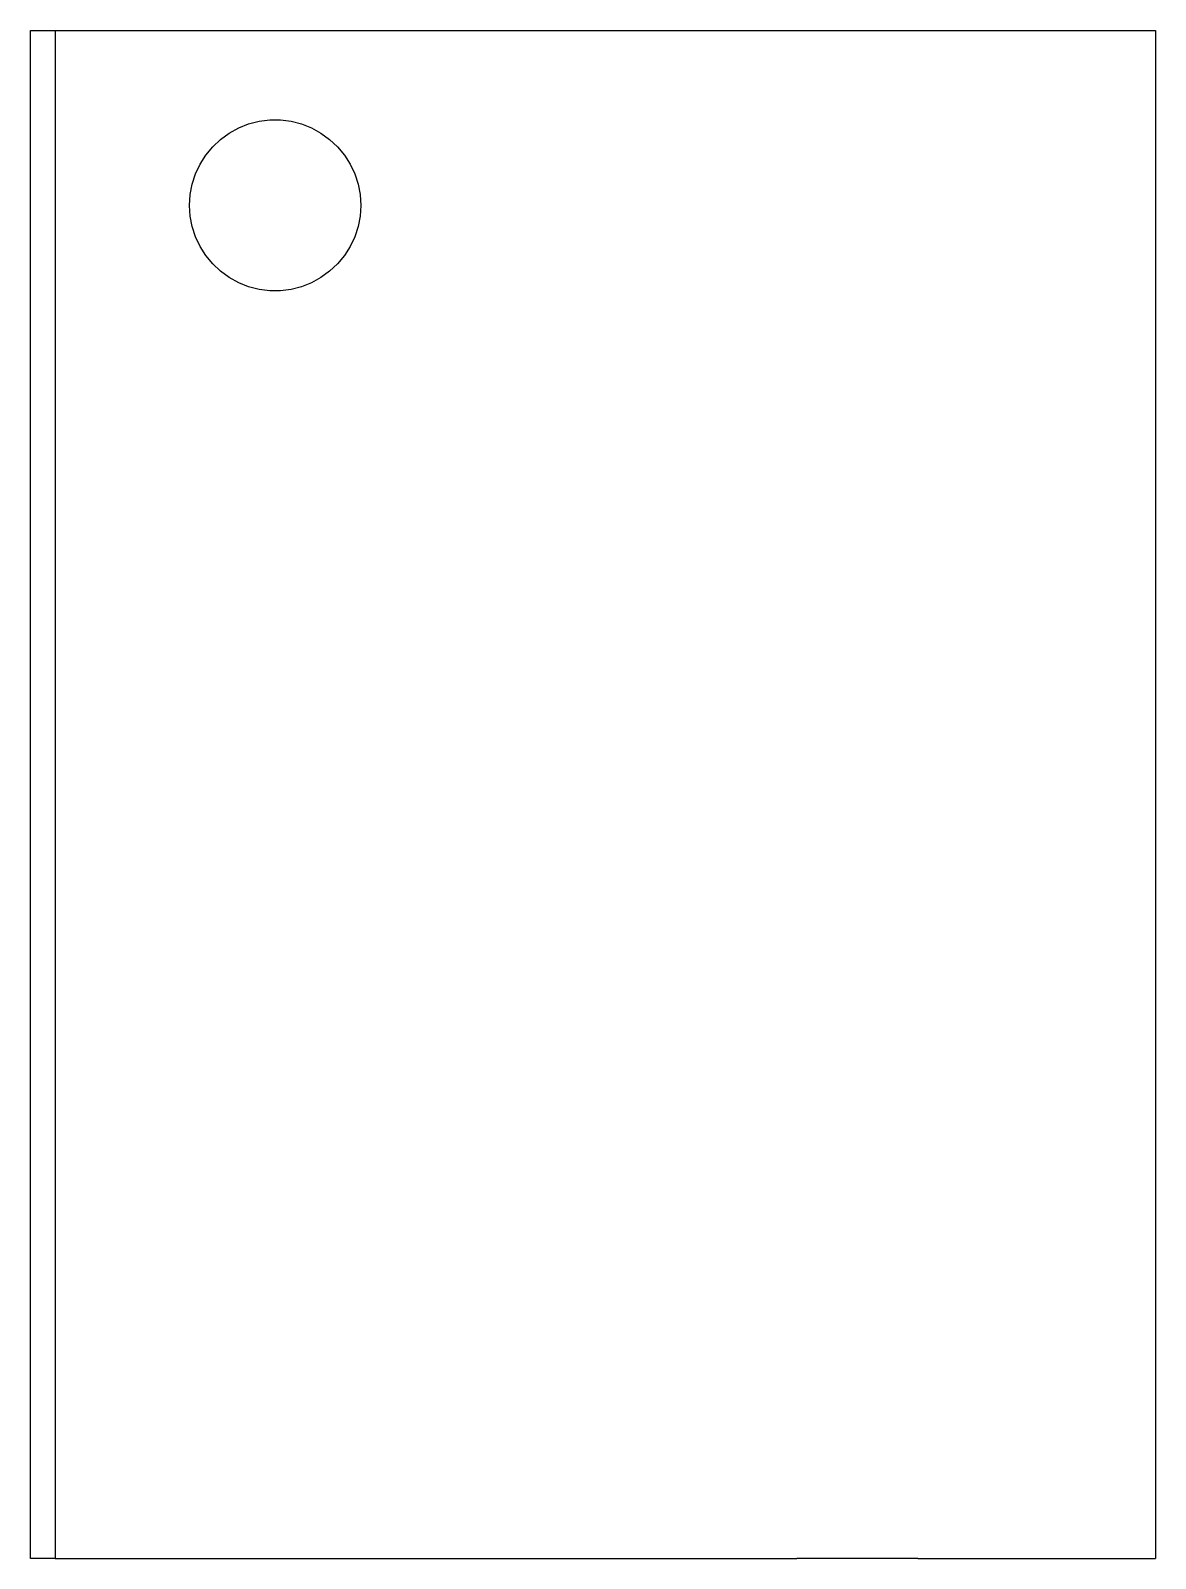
# Model space of a CAD drawing. Header units: metres. Extents: x 0 to 46, y 0 to 62.5.
import ezdxf

# ---------------------------------------------------------------- set-up
doc = ezdxf.new("R2010")
doc.units = ezdxf.units.M

msp = doc.modelspace()

# ---------------------------------------------------------------- linework, layer by layer
for points in [[(0, 0), (0, 1.25), (0, 2.5), (0, 3.75), (0, 5), (0, 6.25), (0, 7.5), (0, 8.75), (0, 10), (0, 11.25), (0, 12.5), (0, 13.75), (0, 15), (0, 16.25), (0, 17.5), (0, 18.75), (0, 20), (0, 21.25), (0, 22.5), (0, 23.75), (0, 25), (0, 26.25), (0, 27.5), (0, 28.75), (0, 30), (0, 31.25), (0, 32.5), (0, 33.75), (0, 35), (0, 36.25), (0, 37.5), (0, 38.75), (0, 40), (0, 41.25), (0, 42.5), (0, 43.75), (0, 45), (0, 46.25), (0, 47.5), (0, 48.75), (0, 50), (0, 51.25), (0, 52.5), (0, 53.75), (0, 55), (0, 56.25), (0, 57.5), (0, 58.75), (0, 60), (0, 61.25), (0, 62.5)], [(0, 62.5), (0.02, 62.5), (0.04, 62.5), (0.06, 62.5), (0.08, 62.5), (0.1, 62.5), (0.12, 62.5), (0.14, 62.5), (0.16, 62.5), (0.18, 62.5), (0.2, 62.5), (0.22, 62.5), (0.24, 62.5), (0.26, 62.5), (0.28, 62.5), (0.3, 62.5), (0.32, 62.5), (0.34, 62.5), (0.36, 62.5), (0.38, 62.5), (0.4, 62.5), (0.42, 62.5), (0.44, 62.5), (0.46, 62.5), (0.48, 62.5), (0.5, 62.5), (0.52, 62.5), (0.54, 62.5), (0.56, 62.5), (0.58, 62.5), (0.6, 62.5), (0.62, 62.5), (0.64, 62.5), (0.66, 62.5), (0.68, 62.5), (0.7, 62.5), (0.72, 62.5), (0.74, 62.5), (0.76, 62.5), (0.78, 62.5), (0.8, 62.5), (0.82, 62.5), (0.84, 62.5), (0.86, 62.5), (0.88, 62.5), (0.9, 62.5), (0.92, 62.5), (0.94, 62.5), (0.96, 62.5), (0.98, 62.5), (1, 62.5)], [(1, 62.5), (1.607, 62.5), (2.214, 62.5), (2.82, 62.5), (3.427, 62.5), (4.034, 62.5), (4.641, 62.5), (5.248, 62.5), (5.854, 62.5), (6.461, 62.5), (7.068, 62.5), (7.675, 62.5), (8.282, 62.5), (8.888, 62.5), (9.495, 62.5), (10.102, 62.5), (10.709, 62.5), (11.316, 62.5), (11.922, 62.5), (12.529, 62.5), (13.136, 62.5), (13.743, 62.5), (14.349, 62.5), (14.956, 62.5), (15.563, 62.5), (16.17, 62.5), (16.777, 62.5), (17.383, 62.5), (17.99, 62.5), (18.597, 62.5), (19.204, 62.5), (19.811, 62.5), (20.417, 62.5), (21.024, 62.5), (21.631, 62.5), (22.238, 62.5), (22.845, 62.5), (23.451, 62.5), (24.058, 62.5), (24.665, 62.5), (25.272, 62.5), (25.879, 62.5), (26.485, 62.5), (27.092, 62.5), (27.699, 62.5), (28.306, 62.5), (28.913, 62.5), (29.519, 62.5), (30.126, 62.5), (30.733, 62.5), (31.34, 62.5)], [(1, 62.5), (1, 61.25), (1, 60), (1, 58.75), (1, 57.5), (1, 56.25), (1, 55), (1, 53.75), (1, 52.5), (1, 51.25), (1, 50), (1, 48.75), (1, 47.5), (1, 46.25), (1, 45), (1, 43.75), (1, 42.5), (1, 41.25), (1, 40), (1, 38.75), (1, 37.5), (1, 36.25), (1, 35), (1, 33.75), (1, 32.5), (1, 31.25), (1, 30), (1, 28.75), (1, 27.5), (1, 26.25), (1, 25), (1, 23.75), (1, 22.5), (1, 21.25), (1, 20), (1, 18.75), (1, 17.5), (1, 16.25), (1, 15), (1, 13.75), (1, 12.5), (1, 11.25), (1, 10), (1, 8.75), (1, 7.5), (1, 6.25), (1, 5), (1, 3.75), (1, 2.5), (1, 1.25), (1, 0)], [(31.34, 62.5), (31.446, 62.5), (31.553, 62.5), (31.66, 62.5), (31.766, 62.5), (31.873, 62.5), (31.979, 62.5), (32.086, 62.5), (32.192, 62.5), (32.298, 62.5), (32.404, 62.5), (32.509, 62.5), (32.614, 62.5), (32.72, 62.5), (32.825, 62.5), (32.929, 62.5), (33.034, 62.5), (33.138, 62.5), (33.242, 62.5), (33.345, 62.5), (33.448, 62.5), (33.551, 62.5), (33.653, 62.5), (33.755, 62.5), (33.857, 62.5), (33.958, 62.5), (34.058, 62.5), (34.158, 62.5), (34.258, 62.5), (34.357, 62.5), (34.455, 62.5), (34.554, 62.5), (34.652, 62.5), (34.748, 62.5), (34.844, 62.5), (34.94, 62.5), (35.035, 62.5), (35.129, 62.5), (35.222, 62.5), (35.316, 62.5), (35.408, 62.5), (35.499, 62.5), (35.59, 62.5), (35.681, 62.5), (35.769, 62.5), (35.857, 62.5), (35.946, 62.5), (36.032, 62.5), (36.118, 62.5), (36.203, 62.5), (36.288, 62.5)], [(36.288, 62.5), (36.512, 62.5), (36.735, 62.5), (36.958, 62.5), (37.191, 62.5), (37.435, 62.5), (37.679, 62.5), (37.923, 62.5), (38.18, 62.5), (38.438, 62.5), (38.697, 62.5), (38.958, 62.5), (39.225, 62.5), (39.492, 62.5), (39.758, 62.5), (40.026, 62.5), (40.294, 62.5), (40.562, 62.5), (40.829, 62.5), (41.091, 62.5), (41.353, 62.5), (41.615, 62.5), (41.871, 62.5), (42.12, 62.5), (42.37, 62.5), (42.62, 62.5), (42.851, 62.5), (43.083, 62.5), (43.314, 62.5), (43.534, 62.5), (43.741, 62.5), (43.948, 62.5), (44.154, 62.5), (44.335, 62.5), (44.512, 62.5), (44.689, 62.5), (44.856, 62.5), (44.998, 62.5), (45.14, 62.5), (45.283, 62.5), (45.398, 62.5), (45.502, 62.5), (45.607, 62.5), (45.705, 62.5), (45.769, 62.5), (45.833, 62.5), (45.896, 62.5), (45.936, 62.5), (45.957, 62.5), (45.979, 62.5), (46, 62.5)], [(46, 62.5), (46, 61.25), (46, 60), (46, 58.75), (46, 57.5), (46, 56.25), (46, 55), (46, 53.75), (46, 52.5), (46, 51.25), (46, 50), (46, 48.75), (46, 47.5), (46, 46.25), (46, 45), (46, 43.75), (46, 42.5), (46, 41.25), (46, 40), (46, 38.75), (46, 37.5), (46, 36.25), (46, 35), (46, 33.75), (46, 32.5), (46, 31.25), (46, 30), (46, 28.75), (46, 27.5), (46, 26.25), (46, 25), (46, 23.75), (46, 22.5), (46, 21.25), (46, 20), (46, 18.75), (46, 17.5), (46, 16.25), (46, 15), (46, 13.75), (46, 12.5), (46, 11.25), (46, 10), (46, 8.75), (46, 7.5), (46, 6.25), (46, 5), (46, 3.75), (46, 2.5), (46, 1.25), (46, 0)], [(6.5, 55.35), (6.528, 55.789), (6.61, 56.22), (6.746, 56.638), (6.933, 57.036), (7.168, 57.407), (7.449, 57.746), (7.769, 58.047), (8.125, 58.305), (8.51, 58.517), (8.918, 58.679), (9.344, 58.788), (9.78, 58.843), (10.22, 58.843), (10.656, 58.788), (11.082, 58.679), (11.49, 58.517), (11.875, 58.305), (12.231, 58.047), (12.551, 57.746), (12.832, 57.407), (13.067, 57.036), (13.254, 56.638), (13.39, 56.22), (13.472, 55.789), (13.5, 55.35), (13.472, 54.911), (13.39, 54.48), (13.254, 54.062), (13.067, 53.664), (12.832, 53.293), (12.551, 52.954), (12.231, 52.653), (11.875, 52.395), (11.49, 52.183), (11.082, 52.021), (10.656, 51.912), (10.22, 51.857), (9.78, 51.857), (9.344, 51.912), (8.918, 52.021), (8.51, 52.183), (8.125, 52.395), (7.769, 52.653), (7.449, 52.954), (7.168, 53.293), (6.933, 53.664), (6.746, 54.062), (6.61, 54.48), (6.528, 54.911), (6.5, 55.35)], [(1, 0), (0.98, 0), (0.96, 0), (0.94, 0), (0.92, 0), (0.9, 0), (0.88, 0), (0.86, 0), (0.84, 0), (0.82, 0), (0.8, 0), (0.78, 0), (0.76, 0), (0.74, 0), (0.72, 0), (0.7, 0), (0.68, 0), (0.66, 0), (0.64, 0), (0.62, 0), (0.6, 0), (0.58, 0), (0.56, 0), (0.54, 0), (0.52, 0), (0.5, 0), (0.48, 0), (0.46, 0), (0.44, 0), (0.42, 0), (0.4, 0), (0.38, 0), (0.36, 0), (0.34, 0), (0.32, 0), (0.3, 0), (0.28, 0), (0.26, 0), (0.24, 0), (0.22, 0), (0.2, 0), (0.18, 0), (0.16, 0), (0.14, 0), (0.12, 0), (0.1, 0), (0.08, 0), (0.06, 0), (0.04, 0), (0.02, 0), (0, 0)], [(1, 0), (1.607, 0), (2.214, 0), (2.82, 0), (3.427, 0), (4.034, 0), (4.641, 0), (5.248, 0), (5.854, 0), (6.461, 0), (7.068, 0), (7.675, 0), (8.282, 0), (8.888, 0), (9.495, 0), (10.102, 0), (10.709, 0), (11.316, 0), (11.922, 0), (12.529, 0), (13.136, 0), (13.743, 0), (14.349, 0), (14.956, 0), (15.563, 0), (16.17, 0), (16.777, 0), (17.383, 0), (17.99, 0), (18.597, 0), (19.204, 0), (19.811, 0), (20.417, 0), (21.024, 0), (21.631, 0), (22.238, 0), (22.845, 0), (23.451, 0), (24.058, 0), (24.665, 0), (25.272, 0), (25.879, 0), (26.485, 0), (27.092, 0), (27.699, 0), (28.306, 0), (28.913, 0), (29.519, 0), (30.126, 0), (30.733, 0), (31.34, 0)], [(36.288, 0), (36.203, 0), (36.118, 0), (36.032, 0), (35.946, 0), (35.857, 0), (35.769, 0), (35.681, 0), (35.59, 0), (35.499, 0), (35.408, 0), (35.316, 0), (35.222, 0), (35.129, 0), (35.035, 0), (34.94, 0), (34.844, 0), (34.748, 0), (34.652, 0), (34.554, 0), (34.455, 0), (34.357, 0), (34.258, 0), (34.158, 0), (34.058, 0), (33.958, 0), (33.857, 0), (33.755, 0), (33.653, 0), (33.551, 0), (33.448, 0), (33.345, 0), (33.242, 0), (33.138, 0), (33.034, 0), (32.929, 0), (32.825, 0), (32.72, 0), (32.614, 0), (32.509, 0), (32.404, 0), (32.298, 0), (32.192, 0), (32.086, 0), (31.979, 0), (31.873, 0), (31.766, 0), (31.66, 0), (31.553, 0), (31.446, 0), (31.34, 0)], [(36.288, 0), (36.512, 0), (36.735, 0), (36.958, 0), (37.191, 0), (37.435, 0), (37.679, 0), (37.923, 0), (38.18, 0), (38.438, 0), (38.697, 0), (38.958, 0), (39.225, 0), (39.492, 0), (39.758, 0), (40.026, 0), (40.294, 0), (40.562, 0), (40.829, 0), (41.091, 0), (41.353, 0), (41.615, 0), (41.871, 0), (42.12, 0), (42.37, 0), (42.62, 0), (42.851, 0), (43.083, 0), (43.314, 0), (43.534, 0), (43.741, 0), (43.948, 0), (44.154, 0), (44.335, 0), (44.512, 0), (44.689, 0), (44.856, 0), (44.998, 0), (45.14, 0), (45.283, 0), (45.398, 0), (45.502, 0), (45.607, 0), (45.705, 0), (45.769, 0), (45.833, 0), (45.896, 0), (45.936, 0), (45.957, 0), (45.979, 0), (46, 0)]]:
    msp.add_lwpolyline(points)

doc.saveas('drawing.dxf')
